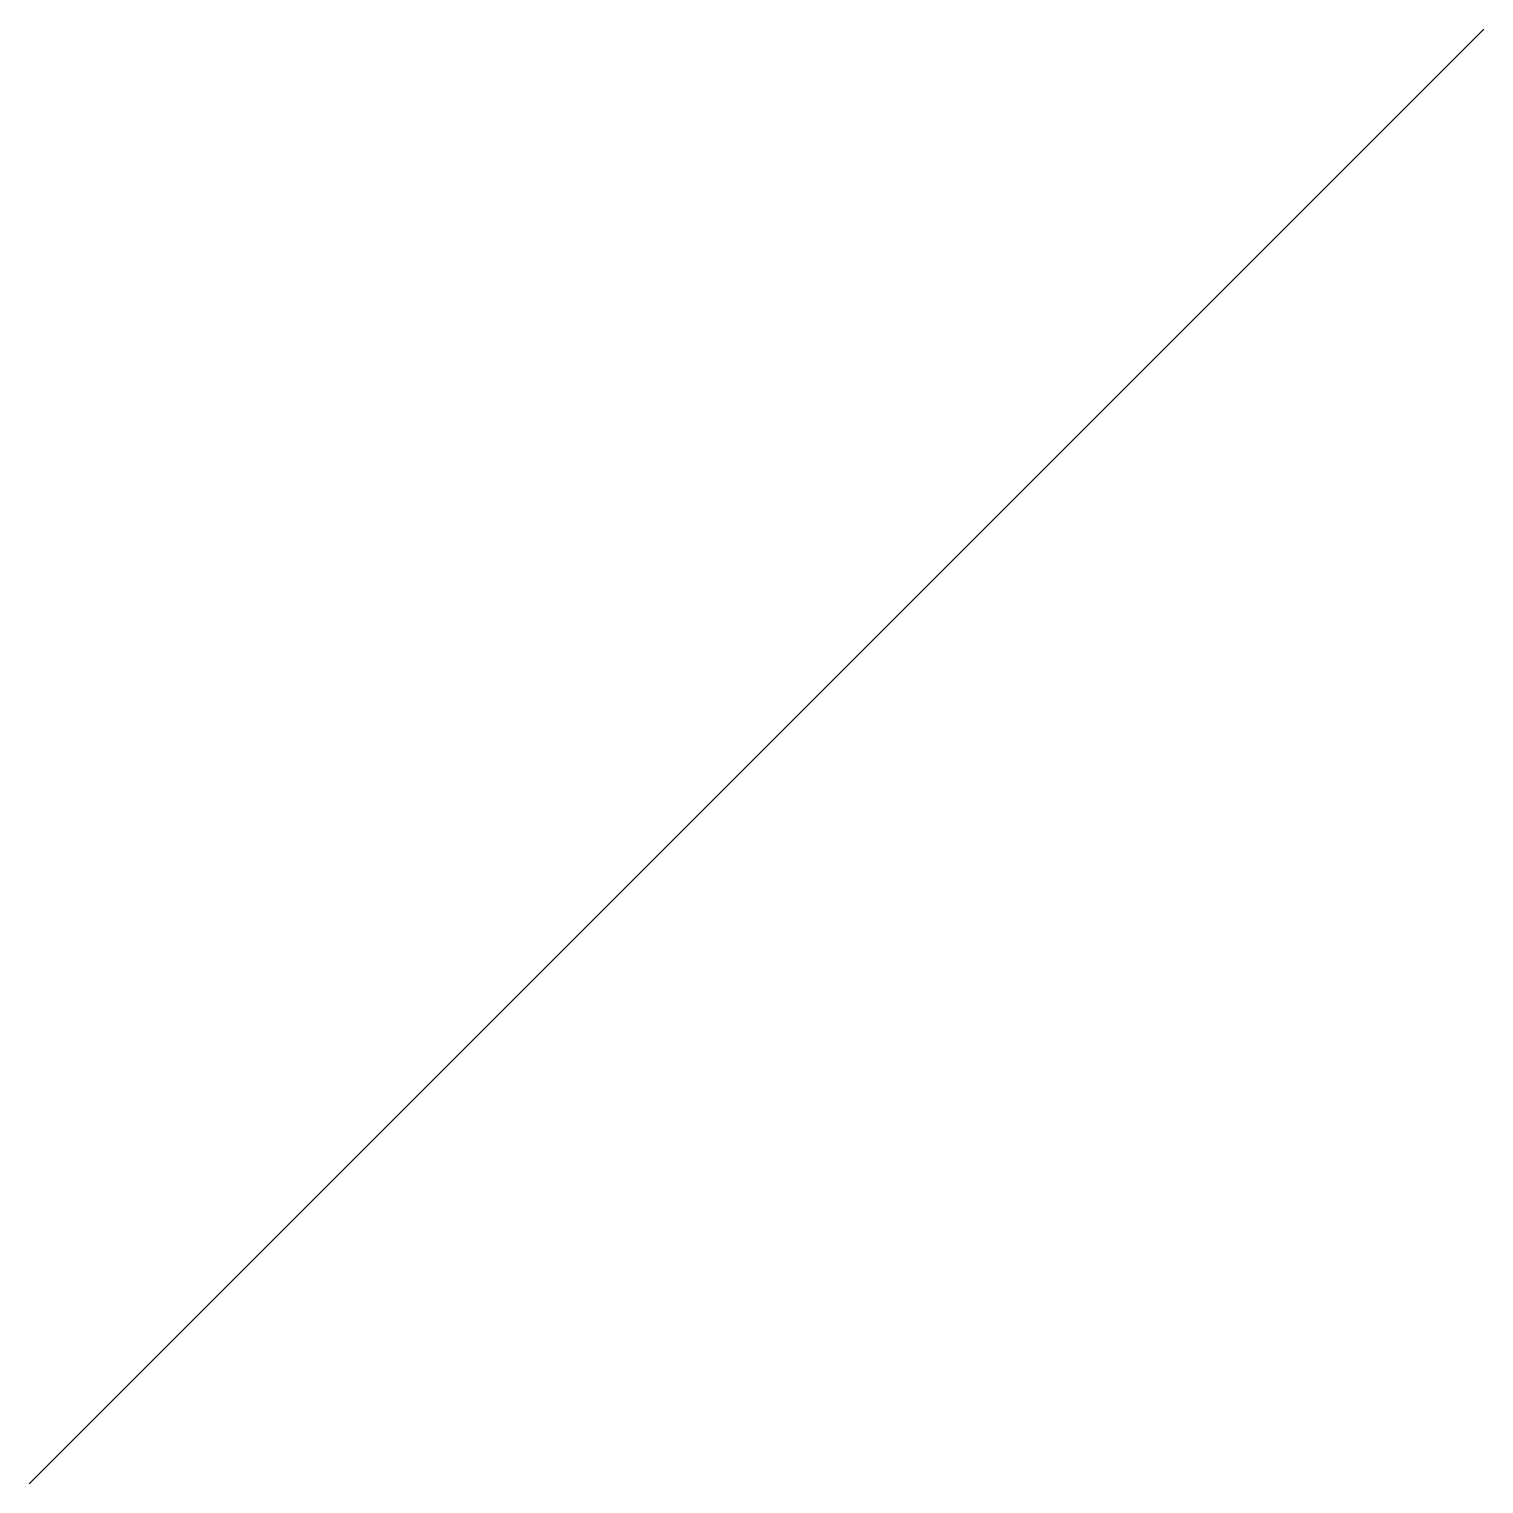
# Model space of a CAD drawing. Header units: millimetres. Extents: x 0 to 1, y 0 to 1.
import ezdxf

# ---------------------------------------------------------------- set-up
doc = ezdxf.new("R2010")
doc.units = ezdxf.units.MM

msp = doc.modelspace()

# ---------------------------------------------------------------- linework, layer by layer
msp.add_line((0, 0), (1, 1, 1))

doc.saveas('drawing.dxf')
